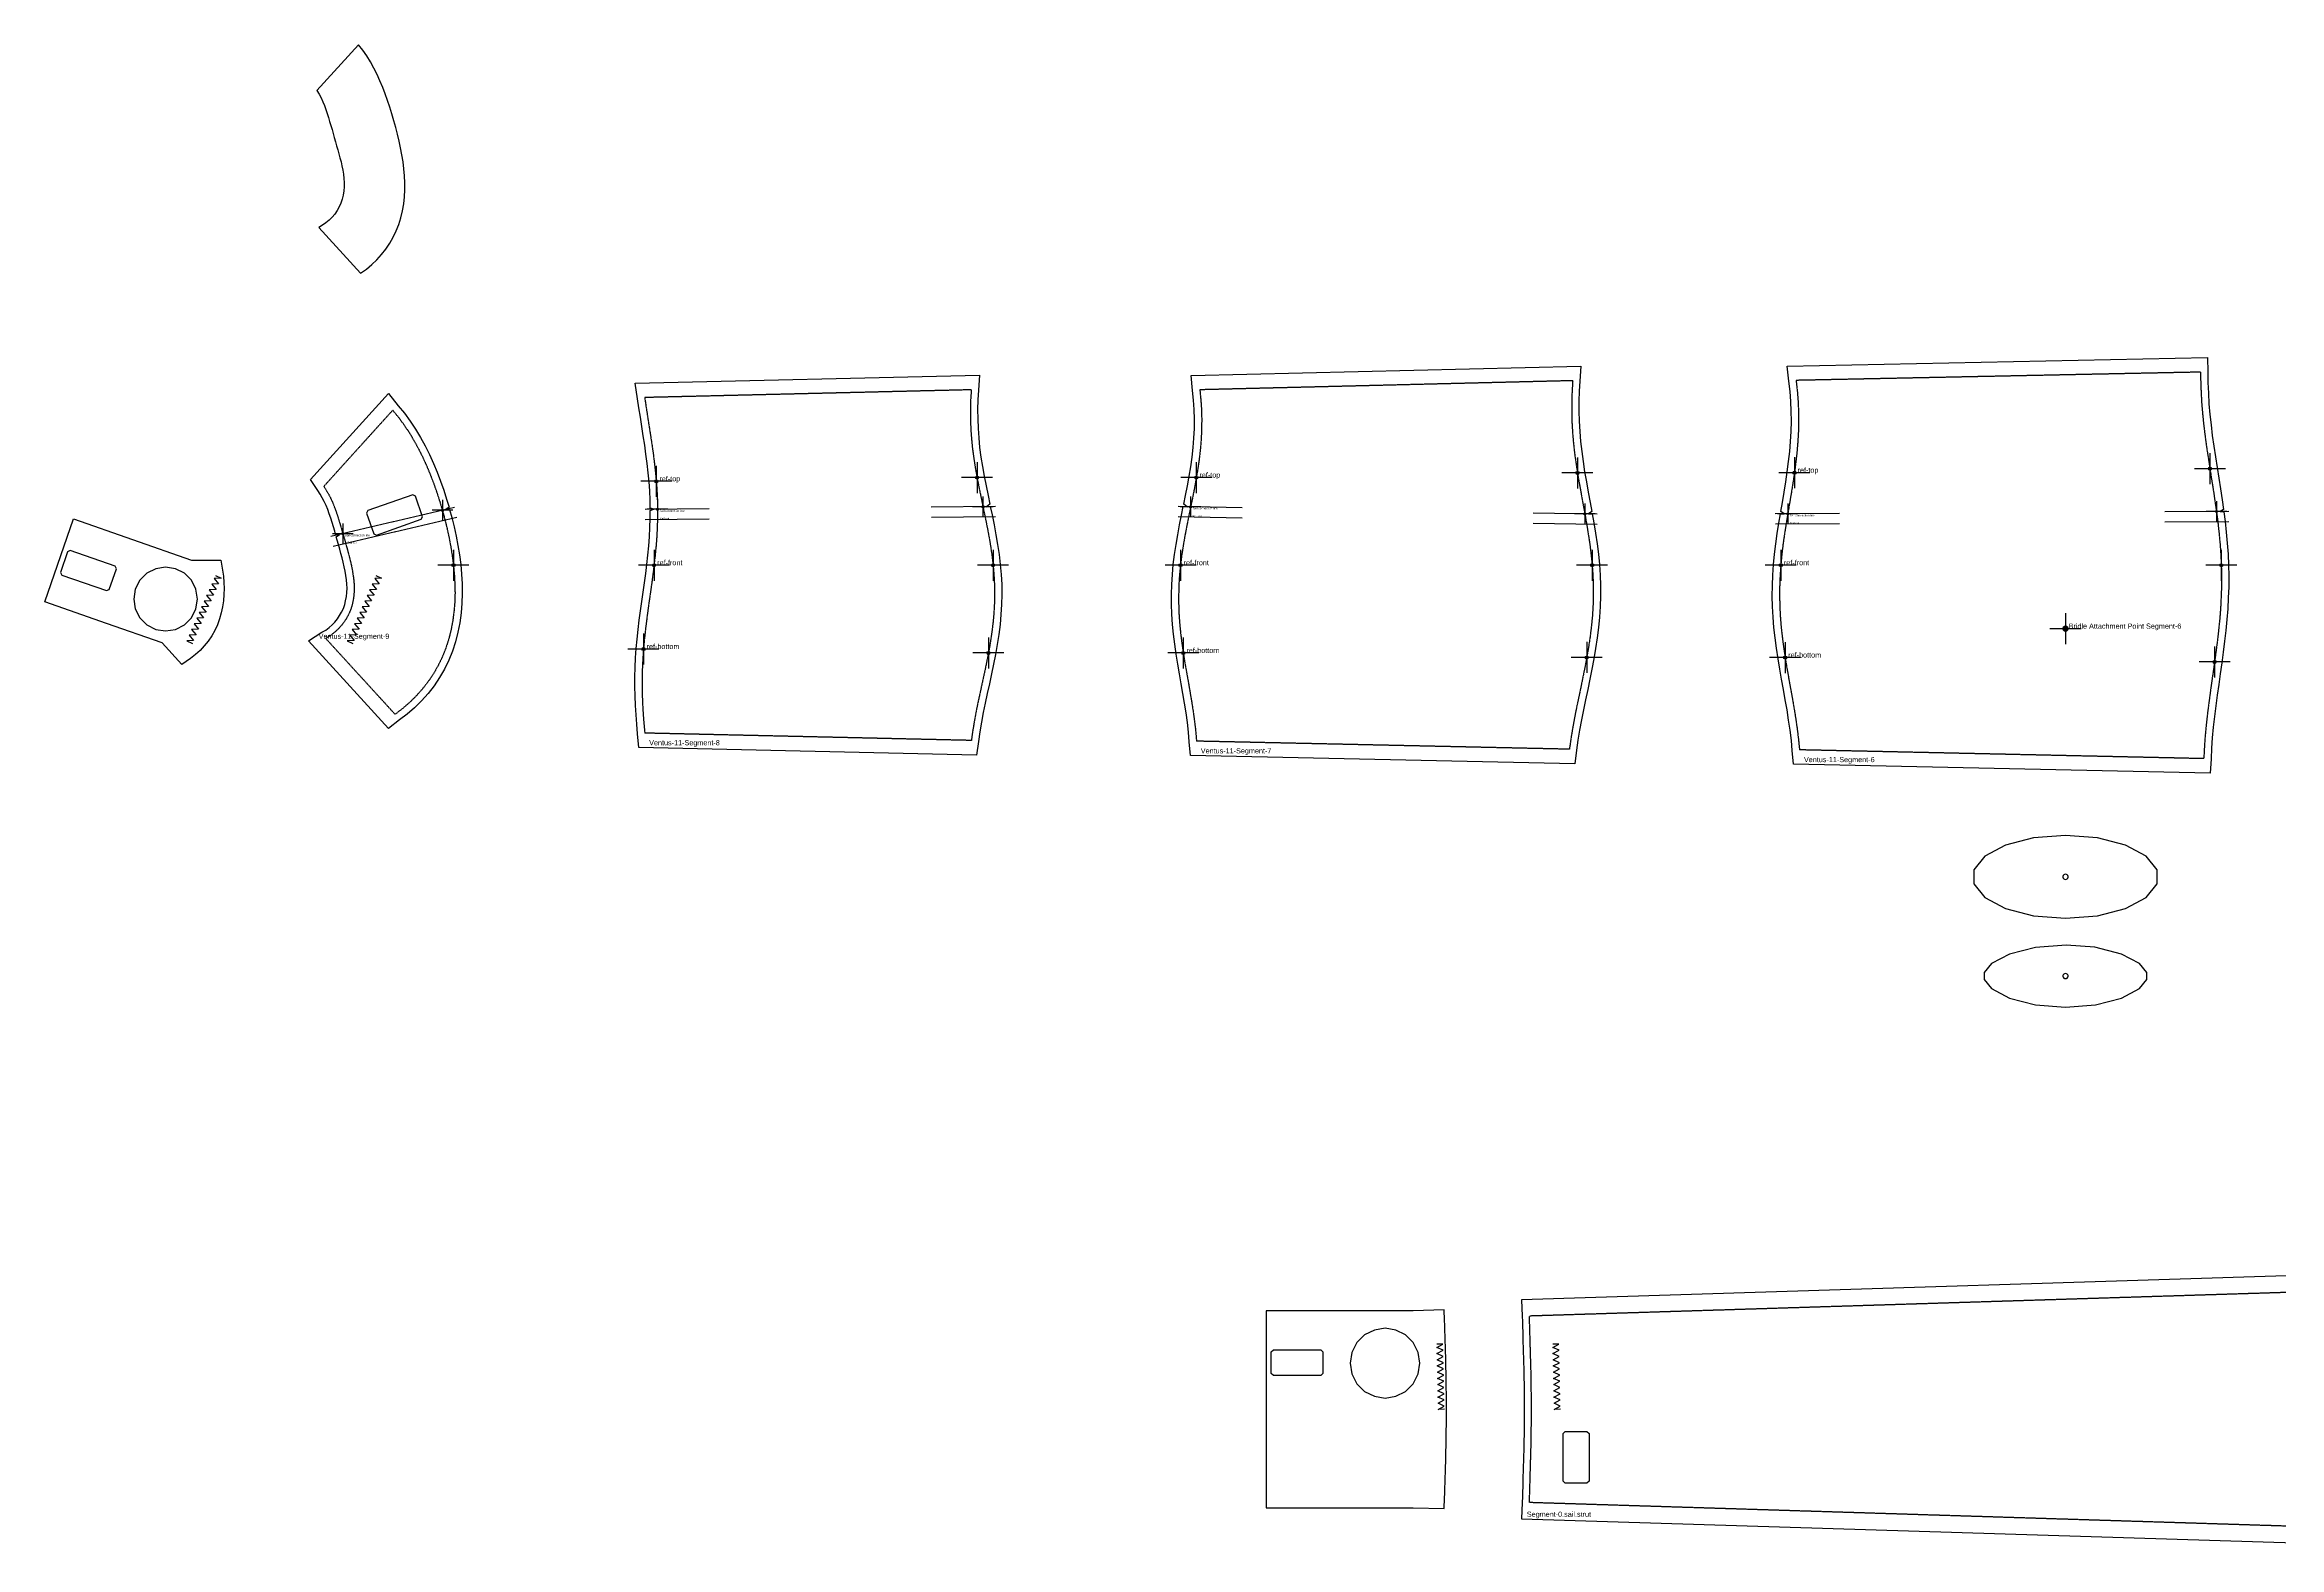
# Model space of a CAD drawing. Extents: x -6625 to 13075, y -6513 to 4488.
# Drawn here: x -6625 to -4463, y -1440 to 14 of the extents above; entities that cross this region are included whole.
import ezdxf

# ---------------------------------------------------------------- set-up
doc = ezdxf.new("R2010")
doc.units = 0
doc.linetypes.add('DASHED', pattern=[0.6, 0.5, -0.1])
for name, color, linetype in [('cut', 7, 'CONTINUOUS'), ('markers', 8, 'CONTINUOUS'), ('patches', 4, 'CONTINUOUS'), ('plot', 2, 'CONTINUOUS'), ('seam', 1, 'DASHED'), ('text', 3, 'CONTINUOUS')]:
    doc.layers.add(name, color=color, linetype=linetype)
doc.styles.get("Standard").update_dxf_attribs({"font": 'arial.ttf'})

# ---------------------------------------------------------------- blocks, each defined once
blk = doc.blocks.new('Ventus-11_Segment-0.sail.strut_(6)')
at = {"layer": 'cut'}
for points in [[(5.8, 133.5, 0), (-878, 106, 0)], [(5.8, -133.5, 0), (6.3, -117.5, 0), (6.4, -111, 0), (6.6, -104.4, 0), (6.7, -97.9, 0), (6.9, -91.3, 0), (6.9, -84.8, 0), (7, -78.2, 0), (7, -71.7, 0), (7.1, -65.2, 0), (7.1, -58.6, 0), (7.1, -52.1, 0), (7.1, -45.6, 0), (7.1, -39.1, 0), (7.1, -32.6, 0), (7, -26, 0), (7, -19.5, 0), (7, -13, 0), (7, -6.5, 0), (7, 0, 0), (7, 6.5, 0), (7, 13, 0), (7, 19.5, 0), (7, 26.1, 0), (7.1, 32.6, 0), (7.1, 39.1, 0), (7.1, 45.6, 0), (7.1, 52.1, 0), (7.1, 58.7, 0), (7.1, 65.2, 0), (7, 71.7, 0), (7, 78.2, 0), (6.9, 84.8, 0), (6.9, 91.3, 0), (6.7, 97.9, 0), (6.6, 104.4, 0), (6.4, 111, 0), (6.3, 117.5, 0), (5.8, 133.5, 0)], [(-878, 106, 0), (-877.5, 90, 0), (-877.3, 85, 0), (-877.2, 79.9, 0), (-877, 74.9, 0), (-876.9, 69.9, 0), (-876.7, 65, 0), (-876.6, 59.9, 0), (-876.4, 54.9, 0), (-876.3, 49.9, 0), (-876.2, 44.9, 0), (-876, 39.9, 0), (-875.9, 34.9, 0), (-875.8, 29.9, 0), (-875.7, 25, 0), (-875.7, 19.9, 0), (-875.6, 15, 0), (-875.6, 10, 0), (-875.5, 5, 0), (-875.5, 0, 0), (-875.5, -5, 0), (-875.6, -10, 0), (-875.6, -15, 0), (-875.7, -19.9, 0), (-875.7, -25, 0), (-875.8, -29.9, 0), (-875.9, -35, 0), (-876, -39.9, 0), (-876.2, -44.9, 0), (-876.3, -49.9, 0), (-876.4, -54.9, 0), (-876.6, -59.9, 0), (-876.7, -65, 0), (-876.9, -69.9, 0), (-877, -74.9, 0), (-877.2, -79.7, 0), (-877.3, -84.7, 0), (-877.5, -90, 0), (-878, -106, 0)], [(-878, -106, 0), (5.8, -133.5, 0)]]:
    blk.add_polyline3d(points, dxfattribs=at)
at = {"layer": 'markers'}
blk.add_polyline3d([(-840.5, 0.1, 0), (-846.5, -0.1, 0), (-840.6, 3.1, 0), (-846.7, 5.9, 0), (-840.7, 9.1, 0), (-846.8, 11.9, 0), (-840.9, 15.1, 0), (-846.9, 17.9, 0), (-841, 21.1, 0), (-847, 23.9, 0), (-841.1, 27.1, 0), (-847.2, 29.9, 0), (-841.2, 33.1, 0), (-847.3, 35.9, 0), (-841.4, 39.1, 0), (-847.4, 41.9, 0), (-841.5, 45.1, 0), (-847.6, 47.9, 0), (-841.6, 51.1, 0), (-847.7, 53.9, 0), (-841.8, 57.1, 0), (-847.8, 59.9, 0), (-841.9, 63.1, 0), (-847.9, 62.9, 0)], dxfattribs=at)
blk.add_polyline3d([(-835.8, -71.5, 0), (-837.8, -69.5, 0), (-837.8, -23.5, 0), (-835.8, -21.5, 0), (-814.8, -21.5, 0), (-812.8, -23.5, 0), (-812.8, -69.5, 0), (-814.8, -71.5, 0)], close=True, dxfattribs=at)
at = {"layer": 'seam'}
for points in [[(-0.7, 117.3, 0), (-870.5, 90.2, 0)], [(-0.7, -117.3, 0), (-0.5, -110.8, 0), (-0.4, -104.2, 0), (-0.3, -97.7, 0), (-0.1, -91.2, 0), (-0.1, -84.7, 0), (0, -78.2, 0), (0, -71.7, 0), (0.1, -65.2, 0), (0.1, -58.6, 0), (0.1, -52.1, 0), (0.1, -45.6, 0), (0.1, -39.1, 0), (0.1, -32.6, 0), (0, -26.1, 0), (0, -19.5, 0), (0, -13, 0), (0, -6.5, 0), (0, 0, 0), (0, 6.5, 0), (0, 13, 0), (0, 19.6, 0), (0, 26.1, 0), (0.1, 32.6, 0), (0.1, 39.1, 0), (0.1, 45.6, 0), (0.1, 52.1, 0), (0.1, 58.6, 0), (0.1, 65.2, 0), (0, 71.7, 0), (0, 78.2, 0), (-0.1, 84.7, 0), (-0.1, 91.2, 0), (-0.3, 97.7, 0), (-0.4, 104.2, 0), (-0.5, 110.8, 0), (-0.7, 117.3, 0)], [(-870.5, -90.2, 0), (-870.3, -85.2, 0), (-870.2, -80.2, 0), (-870, -75.2, 0), (-869.9, -70.1, 0), (-869.7, -65.1, 0), (-869.6, -60.1, 0), (-869.4, -55.1, 0), (-869.3, -50.1, 0), (-869.2, -45.1, 0), (-869, -40.1, 0), (-868.9, -35.1, 0), (-868.8, -30.1, 0), (-868.7, -25.1, 0), (-868.7, -20, 0), (-868.6, -15, 0), (-868.6, -10, 0), (-868.5, -5, 0), (-868.5, 0, 0), (-868.5, 5, 0), (-868.6, 10, 0), (-868.6, 15, 0), (-868.7, 20, 0), (-868.7, 25.1, 0), (-868.8, 30.1, 0), (-868.9, 35.1, 0), (-869, 40.1, 0), (-869.2, 45.1, 0), (-869.3, 50.1, 0), (-869.4, 55.1, 0), (-869.6, 60.1, 0), (-869.7, 65.1, 0), (-869.9, 70.1, 0), (-870, 75.2, 0), (-870.2, 80.2, 0), (-870.3, 85.2, 0), (-870.5, 90.2, 0)], [(-0.7, -117.3, 0), (-870.5, -90.2, 0)]]:
    blk.add_polyline3d(points, dxfattribs=at)
at = {"layer": 'text'}
blk.add_text('Segment-0.sail.strut', height=5, dxfattribs=at).set_placement((-873, -104))
blk = doc.blocks.new('Ventus-11_Segment-0.sail.strut_(7)')
at = {"layer": 'markers'}
for points in [[(-897.9, 78.4, 0), (-908.3, 76.7, 0), (-917.7, 72, 0), (-925.2, 64.5, 0), (-930, 55.1, 0), (-931.7, 44.6, 0), (-930, 34.2, 0), (-925.2, 24.8, 0), (-917.7, 17.3, 0), (-908.3, 12.6, 0), (-897.9, 10.9, 0), (-887.5, 12.6, 0), (-878.1, 17.3, 0), (-870.6, 24.8, 0), (-865.8, 34.2, 0), (-864.2, 44.6, 0), (-865.8, 55.1, 0), (-870.6, 64.5, 0), (-878.1, 72, 0), (-887.5, 76.7, 0)], [(-897.9, 78.4, 0), (-908.3, 76.7, 0), (-917.7, 72, 0), (-925.2, 64.5, 0), (-930, 55.1, 0), (-931.7, 44.6, 0), (-930, 34.2, 0), (-925.2, 24.8, 0), (-917.7, 17.3, 0), (-908.3, 12.6, 0), (-897.9, 10.9, 0), (-887.5, 12.6, 0), (-878.1, 17.3, 0), (-870.6, 24.8, 0), (-865.8, 34.2, 0), (-864.2, 44.6, 0), (-865.8, 55.1, 0), (-870.6, 64.5, 0), (-878.1, 72, 0), (-887.5, 76.7, 0)], [(-1006, 32.6, 0), (-1008, 34.6, 0), (-1008, 55.6, 0), (-1006, 57.6, 0), (-960, 57.6, 0), (-958, 55.6, 0), (-958, 34.6, 0), (-960, 32.6, 0)]]:
    blk.add_polyline3d(points, close=True, dxfattribs=at)
blk.add_polyline3d([(-840.5, 0.1, 0), (-846.5, -0.1, 0), (-840.6, 3.1, 0), (-846.7, 5.9, 0), (-840.7, 9.1, 0), (-846.8, 11.9, 0), (-840.9, 15.1, 0), (-846.9, 17.9, 0), (-841, 21.1, 0), (-847, 23.9, 0), (-841.1, 27.1, 0), (-847.2, 29.9, 0), (-841.2, 33.1, 0), (-847.3, 35.9, 0), (-841.4, 39.1, 0), (-847.4, 41.9, 0), (-841.5, 45.1, 0), (-847.6, 47.9, 0), (-841.6, 51.1, 0), (-847.7, 53.9, 0), (-841.8, 57.1, 0), (-847.8, 59.9, 0), (-841.9, 63.1, 0), (-847.9, 62.9, 0)], dxfattribs=at)
at = {"layer": 'patches'}
blk.add_polyline3d([(-1013, -95.2, 0), (-870.6, -95.2, 0), (-840.7, -96.1, 0), (-840.4, -86.1, 0), (-840.2, -81.2, 0), (-840, -75.9, 0), (-839.9, -70.9, 0), (-839.7, -65.9, 0), (-839.6, -60.8, 0), (-839.4, -55.7, 0), (-839.3, -50.7, 0), (-839.2, -45.6, 0), (-839, -40.5, 0), (-838.9, -35.5, 0), (-838.8, -30.4, 0), (-838.7, -25.4, 0), (-838.7, -20.3, 0), (-838.6, -15.2, 0), (-838.6, -10.1, 0), (-838.5, -5.1, 0), (-838.5, 0, 0), (-838.5, 5.1, 0), (-838.6, 10.1, 0), (-838.6, 15.2, 0), (-838.7, 20.3, 0), (-838.7, 25.4, 0), (-838.8, 30.4, 0), (-838.9, 35.5, 0), (-839, 40.5, 0), (-839.2, 45.6, 0), (-839.3, 50.7, 0), (-839.4, 55.7, 0), (-839.6, 60.8, 0), (-839.7, 65.8, 0), (-839.9, 70.9, 0), (-840, 76, 0), (-840.2, 81, 0), (-840.4, 86.2, 0), (-840.7, 96.1, 0), (-870.6, 95.2, 0), (-1013, 95.2, 0)], close=True, dxfattribs=at)
blk = doc.blocks.new('Ventus-11_Segment-6.tube_(21)')
at = {"layer": 'cut'}
for points in [[(-419.8, 192.6, 0), (-13.4, 200.9, 0)], [(-13.4, 200.9, 0), (-13.1, 186.9, 0), (-12.9, 176.6, 0), (-12.5, 166.4, 0), (-11.9, 156.2, 0), (-11, 145.9, 0), (-9.9, 135.7, 0), (-8.7, 125.4, 0), (-7.3, 115.1, 0), (-5.7, 104.8, 0), (-4.1, 94.5, 0), (-2.5, 84.1, 0), (-0.8, 73.8, 0), (0.8, 63.3, 0), (2.1, 54, 0), (-1.2, 51.9, 0), (2.4, 51.7, 0), (3.6, 42.4, 0), (4.8, 31.9, 0), (5.8, 21.3, 0), (6.5, 10.8, 0), (7, 0.2, 0), (7.2, -10.3, 0), (7.2, -20.9, 0), (6.8, -31.5, 0), (6.2, -42.1, 0), (5.4, -52.6, 0), (4.4, -63.1, 0), (3.2, -73.6, 0), (1.9, -84.1, 0), (0.4, -94.5, 0), (-1, -105, 0), (-2.5, -115.4, 0), (-4, -125.7, 0), (-5.4, -136, 0), (-6.6, -146.3, 0), (-7.7, -156.6, 0), (-8.7, -166.9, 0), (-9.4, -177.1, 0), (-9.9, -187.4, 0), (-10.6, -201.2, 0)], [(-413.7, -192.5, 0), (-415, -179.3, 0), (-415.9, -169.4, 0), (-417.1, -159.7, 0), (-418.5, -149.9, 0), (-420.1, -140, 0), (-421.8, -130.2, 0), (-423.6, -120.3, 0), (-425.4, -110.3, 0), (-427.2, -100.4, 0), (-428.8, -90.4, 0), (-430.4, -80.3, 0), (-431.7, -70.3, 0), (-432.8, -60.2, 0), (-433.6, -50.1, 0), (-434.1, -39.9, 0), (-434.3, -29.8, 0), (-434.2, -19.7, 0), (-433.8, -9.5, 0), (-433.1, 0.6, 0), (-432.1, 10.7, 0), (-430.9, 20.8, 0), (-429.5, 30.8, 0), (-428, 40.8, 0), (-426.5, 49.7, 0), (-422.9, 49.7, 0), (-426.1, 52, 0), (-424.6, 60.8, 0), (-422.9, 70.7, 0), (-421.3, 80.6, 0), (-419.9, 90.4, 0), (-418.6, 100.2, 0), (-417.5, 110, 0), (-416.7, 119.8, 0), (-416.1, 129.5, 0), (-415.9, 139.2, 0), (-416, 148.9, 0), (-416.4, 158.5, 0), (-417.2, 168.2, 0), (-418.2, 178, 0), (-419.8, 192.6, 0)], [(-10.6, -201.2, 0), (-413.7, -192.5, 0)]]:
    blk.add_polyline3d(points, dxfattribs=at)
at = {"layer": 'plot'}
for p, q in [((-11, 108.4), (-11, 78.4)), ((-397.9, 89.5), (-427.9, 89.5)), ((-412.9, 104.5), (-412.9, 74.5)), ((4, 93.4), (-26, 93.4)), ((-369.4, 49.9), (-431.4, 49.6)), ((-409.4, 49.7), (-429.4, 49.7)), ((-419.4, 59.7), (-419.4, 39.7)), ((7.3, 52), (-54.7, 51.7)), ((5.3, 51.9), (-14.7, 51.9)), ((-4.7, 61.9), (-4.7, 41.9)), ((-369.3, 39.9), (-431.3, 39.6)), ((7.4, 42), (-54.6, 41.7)), ((-426.1, 15), (-426.1, -15)), ((15, 0), (-15, 0)), ((0, 15), (0, -15)), ((-411.1, 0), (-441.1, 0)), ((-135.7, -61.4), (-165.7, -61.4)), ((-150.7, -46.4), (-150.7, -76.4)), ((-421.9, -74.3), (-421.9, -104.3)), ((-6.5, -78.6), (-6.5, -108.6)), ((-406.9, -89.3), (-436.9, -89.3)), ((8.5, -93.6), (-21.5, -93.6))]:
    blk.add_line(p, q, dxfattribs=at)
for centre, radius in [((-412.9, 89.5), 1.5), ((-412.9, 89.5), 1.2), ((-11, 93.4), 1.5), ((-11, 93.4), 1.2), ((-419.4, 49.7), 1), ((-419.4, 49.7), 0.8), ((-4.7, 51.9), 1), ((-4.7, 51.9), 0.8), ((-426.1, 0), 1.5), ((-426.1, 0), 1.2), ((0, 0), 1.5), ((0, 0), 1.2), ((-150.7, -61.4), 2.5), ((-150.7, -61.4), 1.5), ((-150.7, -61.4), 1.2), ((-421.9, -89.3), 1.5), ((-421.9, -89.3), 1.2), ((-6.5, -93.6), 1.5), ((-6.5, -93.6), 1.2)]:
    blk.add_circle(centre, radius, dxfattribs=at)
at = {"layer": 'seam'}
for points in [[(-411.3, 178.8, 0), (-410.2, 168.9, 0), (-409.4, 159, 0), (-409, 149.1, 0), (-408.9, 139.1, 0), (-409.1, 129.2, 0), (-409.7, 119.3, 0), (-410.5, 109.3, 0), (-411.6, 99.4, 0), (-412.9, 89.5, 0), (-414.4, 79.5, 0), (-416, 69.6, 0), (-417.7, 59.6, 0), (-419.4, 49.7, 0), (-421, 39.7, 0), (-422.6, 29.8, 0), (-424, 19.9, 0), (-425.2, 9.9, 0), (-426.1, 0, 0), (-426.8, -9.9, 0), (-427.2, -19.8, 0), (-427.3, -29.8, 0), (-427.1, -39.7, 0), (-426.6, -49.6, 0), (-425.8, -59.5, 0), (-424.7, -69.4, 0), (-423.4, -79.3, 0), (-421.9, -89.3, 0), (-420.3, -99.2, 0), (-418.5, -109.1, 0), (-416.7, -119, 0), (-414.9, -129, 0), (-413.2, -138.9, 0), (-411.6, -148.8, 0), (-410.2, -158.7, 0), (-409, -168.7, 0), (-408, -178.6, 0)], [(-20.1, 186.8, 0), (-411.3, 178.8, 0)], [(-20.1, 186.8, 0), (-19.9, 176.4, 0), (-19.5, 166, 0), (-18.9, 155.6, 0), (-18, 145.3, 0), (-16.9, 134.9, 0), (-15.6, 124.5, 0), (-14.2, 114.1, 0), (-12.6, 103.8, 0), (-11, 93.4, 0), (-9.4, 83, 0), (-7.7, 72.7, 0), (-6.2, 62.3, 0), (-4.7, 51.9, 0), (-3.3, 41.6, 0), (-2.2, 31.2, 0), (-1.2, 20.8, 0), (-0.5, 10.4, 0), (0, 0, 0), (0.2, -10.4, 0), (0.2, -20.8, 0), (-0.2, -31.2, 0), (-0.7, -41.6, 0), (-1.5, -52, 0), (-2.6, -62.4, 0), (-3.7, -72.8, 0), (-5.1, -83.2, 0), (-6.5, -93.6, 0), (-8, -104, 0), (-9.5, -114.4, 0), (-10.9, -124.8, 0), (-12.3, -135.1, 0), (-13.6, -145.5, 0), (-14.7, -155.9, 0), (-15.7, -166.3, 0), (-16.4, -176.7, 0), (-16.9, -187.1, 0)], [(-16.9, -187.1, 0), (-408, -178.6, 0)]]:
    blk.add_polyline3d(points, dxfattribs=at)
at = {"layer": 'plot'}
blk.add_text('Ventus-11-Segment-6', height=5, dxfattribs=at).set_placement((-403.7, -190.5))
at = {"layer": 'text'}
for s, height, p in [('ref-top', 5, (-409.9, 89.5)), ('Sail connection line', 2, (-417.4, 47.2)), ('Sail cut', 2, (-417.3, 39.7)), ('ref-front', 5, (-423.1, 0)), ('Bridle Attachment Point Segment-6', 5, (-147.7, -61.4)), ('ref-bottom', 5, (-418.9, -89.3))]:
    blk.add_text(s, height=height, dxfattribs=at).set_placement(p)
blk = doc.blocks.new('Ventus-11_Segment-7.tube_(22)')
at = {"layer": 'cut'}
for points in [[(-388.6, -184, 0), (-389.7, -170.7, 0), (-390.5, -161.4, 0), (-391.5, -152.1, 0), (-392.8, -142.8, 0), (-394.3, -133.4, 0), (-395.9, -124, 0), (-397.5, -114.6, 0), (-399.2, -105.1, 0), (-400.9, -95.6, 0), (-402.4, -86, 0), (-403.8, -76.4, 0), (-405, -66.8, 0), (-406, -57.2, 0), (-406.6, -47.5, 0), (-407, -37.8, 0), (-407, -28.2, 0), (-406.7, -18.5, 0), (-406.1, -8.9, 0), (-405.2, 0.8, 0), (-404, 10.4, 0), (-402.5, 20, 0), (-400.9, 29.5, 0), (-399.1, 39, 0), (-397.2, 48.5, 0), (-395.5, 56.8, 0), (-391.9, 56.6, 0), (-395, 59.1, 0), (-393.3, 67.3, 0), (-391.5, 76.7, 0), (-389.8, 86, 0), (-388.2, 95.3, 0), (-386.9, 104.6, 0), (-385.9, 113.8, 0), (-385.2, 123, 0), (-384.8, 132.2, 0), (-384.7, 141.3, 0), (-384.9, 150.5, 0), (-385.5, 159.7, 0), (-386.5, 169, 0), (-387.9, 183.5, 0)], [(-387.9, 183.5, 0), (-10.8, 192.7, 0)], [(-10.8, 192.7, 0), (-11.8, 178.1, 0), (-12.4, 168.3, 0), (-12.8, 158.6, 0), (-12.8, 148.9, 0), (-12.6, 139.2, 0), (-12, 129.4, 0), (-11.2, 119.7, 0), (-10.1, 110, 0), (-8.8, 100.2, 0), (-7.3, 90.4, 0), (-5.6, 80.6, 0), (-3.8, 70.7, 0), (-2, 60.8, 0), (-0.4, 52, 0), (-3.5, 49.6, 0), (0.1, 49.7, 0), (1.6, 40.9, 0), (3.3, 30.9, 0), (4.7, 20.8, 0), (6, 10.7, 0), (7, 0.6, 0), (7.7, -9.6, 0), (8.1, -19.7, 0), (8.1, -29.9, 0), (7.8, -40, 0), (7.2, -50.1, 0), (6.2, -60.3, 0), (4.9, -70.3, 0), (3.4, -80.4, 0), (1.7, -90.4, 0), (-0.2, -100.4, 0), (-2.2, -110.3, 0), (-4.3, -120.2, 0), (-6.4, -130.1, 0), (-8.4, -139.9, 0), (-10.3, -149.7, 0), (-12.1, -159.5, 0), (-13.7, -169.2, 0), (-15, -179, 0), (-16.9, -192.1, 0)], [(-16.9, -192.1, 0), (-388.6, -184, 0)]]:
    blk.add_polyline3d(points, dxfattribs=at)
at = {"layer": 'plot'}
for p, q in [((-382.9, 99.8), (-382.9, 69.8)), ((0.8, 89.3), (-29.2, 89.3)), ((-14.2, 104.3), (-14.2, 74.3)), ((-367.9, 84.8), (-397.9, 84.8)), ((-388.4, 66.5), (-388.4, 46.5)), ((-338.6, 45.6), (-400.5, 46.7)), ((-338.4, 55.6), (-400.4, 56.7)), ((-378.4, 56.5), (-398.4, 56.5)), ((5, 49.4), (-57, 50.5)), ((3, 49.6), (-17, 49.6)), ((-7, 59.6), (-7, 39.6)), ((4.8, 39.4), (-57.2, 40.5)), ((-383.2, 0), (-413.2, 0)), ((-398.2, 15), (-398.2, -15)), ((15, 0), (-15, 0)), ((0, 15), (0, -15)), ((-380.5, -84.9), (-410.5, -84.9)), ((-395.5, -69.9), (-395.5, -99.9)), ((-5.2, -74.2), (-5.2, -104.2)), ((9.8, -89.2), (-20.2, -89.2))]:
    blk.add_line(p, q, dxfattribs=at)
for centre, radius in [((-14.2, 89.3), 1.5), ((-14.2, 89.3), 1.2), ((-382.9, 84.8), 1.5), ((-382.9, 84.8), 1.2), ((-388.4, 56.5), 1), ((-388.4, 56.5), 0.8), ((-7, 49.6), 1), ((-7, 49.6), 0.8), ((-398.2, 0), 1.5), ((-398.2, 0), 1.2), ((0, 0), 1.5), ((0, 0), 1.2), ((-395.5, -84.9), 1.5), ((-395.5, -84.9), 1.2), ((-5.2, -89.2), 1.5), ((-5.2, -89.2), 1.2)]:
    blk.add_circle(centre, radius, dxfattribs=at)
at = {"layer": 'seam'}
for points in [[(-18.8, 178.5, 0), (-379.5, 169.7, 0)], [(-18.8, 178.5, 0), (-19.4, 168.6, 0), (-19.8, 158.7, 0), (-19.8, 148.8, 0), (-19.6, 138.9, 0), (-19, 129, 0), (-18.2, 119, 0), (-17.1, 109.1, 0), (-15.7, 99.2, 0), (-14.2, 89.3, 0), (-12.5, 79.4, 0), (-10.7, 69.5, 0), (-8.9, 59.6, 0), (-7, 49.6, 0), (-5.3, 39.7, 0), (-3.7, 29.8, 0), (-2.2, 19.9, 0), (-1, 9.9, 0), (0, 0, 0), (0.7, -9.9, 0), (1.1, -19.8, 0), (1.1, -29.8, 0), (0.8, -39.7, 0), (0.2, -49.6, 0), (-0.8, -59.5, 0), (-2, -69.4, 0), (-3.5, -79.3, 0), (-5.2, -89.2, 0), (-7.1, -99, 0), (-9.1, -108.9, 0), (-11.1, -118.8, 0), (-13.2, -128.7, 0), (-15.3, -138.5, 0), (-17.2, -148.4, 0), (-19, -158.3, 0), (-20.6, -168.1, 0), (-22, -178, 0)], [(-379.5, 169.7, 0), (-378.6, 160.3, 0), (-377.9, 150.8, 0), (-377.7, 141.4, 0), (-377.8, 132, 0), (-378.2, 122.5, 0), (-378.9, 113.1, 0), (-380, 103.7, 0), (-381.3, 94.2, 0), (-382.9, 84.8, 0), (-384.6, 75.4, 0), (-386.4, 65.9, 0), (-388.4, 56.5, 0), (-390.3, 47.1, 0), (-392.2, 37.7, 0), (-394, 28.3, 0), (-395.6, 18.8, 0), (-397.1, 9.4, 0), (-398.2, 0, 0), (-399.2, -9.4, 0), (-399.8, -18.8, 0), (-400, -28.3, 0), (-400, -37.7, 0), (-399.7, -47.1, 0), (-399, -56.6, 0), (-398.1, -66, 0), (-396.9, -75.5, 0), (-395.5, -84.9, 0), (-394, -94.4, 0), (-392.3, -103.9, 0), (-390.6, -113.3, 0), (-389, -122.8, 0), (-387.4, -132.3, 0), (-385.9, -141.8, 0), (-384.6, -151.2, 0), (-383.5, -160.7, 0), (-382.7, -170.2, 0)], [(-22, -178, 0), (-382.7, -170.2, 0)]]:
    blk.add_polyline3d(points, dxfattribs=at)
at = {"layer": 'plot'}
blk.add_text('Ventus-11-Segment-7', height=5, dxfattribs=at).set_placement((-378.6, -182))
at = {"layer": 'text'}
for s, height, p in [('ref-top', 5, (-379.9, 84.8)), ('Sail cut', 2, (-386.6, 46.5)), ('Sail connection line', 2, (-386.4, 54)), ('ref-front', 5, (-395.2, 0)), ('ref-bottom', 5, (-392.5, -84.9))]:
    blk.add_text(s, height=height, dxfattribs=at).set_placement(p)
blk = doc.blocks.new('Ventus-11_Segment-8.tube_(23)')
at = {"layer": 'cut'}
for points in [[(-342.7, -176.2, 0), (-343.9, -163, 0), (-344.7, -153.9, 0), (-345.4, -144.8, 0), (-346, -135.6, 0), (-346.4, -126.4, 0), (-346.5, -117.3, 0), (-346.5, -108.1, 0), (-346.3, -98.9, 0), (-345.8, -89.7, 0), (-345.2, -80.6, 0), (-344.3, -71.4, 0), (-343.4, -62.3, 0), (-342.3, -53.2, 0), (-341.1, -44.1, 0), (-339.8, -35.1, 0), (-338.5, -26.1, 0), (-337.3, -17.1, 0), (-336, -8.1, 0), (-334.9, 0.8, 0), (-333.9, 9.7, 0), (-333.1, 18.6, 0), (-332.4, 27.5, 0), (-331.9, 36.4, 0), (-331.7, 45.2, 0), (-331.6, 52.9, 0), (-328.1, 54.1, 0), (-331.6, 55.2, 0), (-331.8, 62.9, 0), (-332.2, 71.8, 0), (-332.8, 80.6, 0), (-333.6, 89.5, 0), (-334.6, 98.4, 0), (-335.8, 107.3, 0), (-337, 116.2, 0), (-338.4, 125.1, 0), (-339.8, 134.1, 0), (-341.2, 143.1, 0), (-342.6, 152.1, 0), (-343.9, 161.1, 0), (-346.1, 176, 0)], [(-346.1, 176, 0), (-13.2, 183.9, 0)], [(-13.2, 183.9, 0), (-14.1, 169.2, 0), (-14.7, 159.9, 0), (-15, 150.7, 0), (-14.9, 141.5, 0), (-14.6, 132.3, 0), (-13.9, 123.1, 0), (-13, 113.9, 0), (-11.8, 104.6, 0), (-10.3, 95.4, 0), (-8.7, 86.1, 0), (-6.8, 76.8, 0), (-4.9, 67.4, 0), (-3.1, 59.2, 0), (-6.3, 56.6, 0), (-2.7, 56.9, 0), (-0.9, 48.6, 0), (1, 39.1, 0), (2.8, 29.5, 0), (4.4, 20, 0), (5.8, 10.3, 0), (7, 0.7, 0), (7.8, -9, 0), (8.3, -18.6, 0), (8.4, -28.3, 0), (8.2, -38, 0), (7.6, -47.7, 0), (6.7, -57.4, 0), (5.5, -67, 0), (4.1, -76.6, 0), (2.4, -86.2, 0), (0.5, -95.7, 0), (-1.5, -105.2, 0), (-3.5, -114.6, 0), (-5.6, -124, 0), (-7.6, -133.3, 0), (-9.5, -142.6, 0), (-11.2, -151.9, 0), (-12.7, -161.2, 0), (-14, -170.5, 0), (-15.9, -183.6, 0)], [(-15.9, -183.6, 0), (-342.7, -176.2, 0)]]:
    blk.add_polyline3d(points, dxfattribs=at)
at = {"layer": 'plot'}
for p, q in [((-325.8, 96.2), (-325.8, 66.2)), ((-15.5, 99.8), (-15.5, 69.8)), ((-310.8, 81.2), (-340.8, 81.2)), ((-0.5, 84.8), (-30.5, 84.8)), ((-9.8, 66.6), (-9.8, 46.6)), ((-274.6, 54.5), (-336.6, 54)), ((-274.5, 44.5), (-336.5, 44)), ((-314.6, 54.1), (-334.6, 54.1)), ((-324.6, 64.1), (-324.6, 44.1)), ((2.2, 56.7), (-59.8, 56.2)), ((2.3, 46.7), (-59.7, 46.2)), ((0.2, 56.6), (-19.8, 56.6)), ((-313, 0), (-343, 0)), ((-328, 15), (-328, -15)), ((15, 0), (-15, 0)), ((0, 15), (0, -15)), ((-323.2, -81.1), (-353.2, -81.1)), ((-338.2, -66.1), (-338.2, -96.1)), ((10.5, -84.9), (-19.5, -84.9)), ((-4.5, -69.9), (-4.5, -99.9))]:
    blk.add_line(p, q, dxfattribs=at)
for centre, radius in [((-325.8, 81.2), 1.5), ((-325.8, 81.2), 1.2), ((-15.5, 84.8), 1.5), ((-15.5, 84.8), 1.2), ((-324.6, 54.1), 1), ((-324.6, 54.1), 0.8), ((-9.8, 56.6), 1), ((-9.8, 56.6), 0.8), ((-328, 0), 1.5), ((-328, 0), 1.2), ((0, 0), 1.5), ((0, 0), 1.2), ((-338.2, -81.1), 1.5), ((-338.2, -81.1), 1.2), ((-4.5, -84.9), 1.5), ((-4.5, -84.9), 1.2)]:
    blk.add_circle(centre, radius, dxfattribs=at)
at = {"layer": 'seam'}
for points in [[(-337, 162.2, 0), (-335.7, 153.2, 0), (-334.3, 144.2, 0), (-332.9, 135.2, 0), (-331.5, 126.2, 0), (-330.1, 117.2, 0), (-328.8, 108.2, 0), (-327.7, 99.2, 0), (-326.7, 90.2, 0), (-325.8, 81.2, 0), (-325.2, 72.2, 0), (-324.8, 63.2, 0), (-324.6, 54.1, 0), (-324.7, 45.1, 0), (-324.9, 36.1, 0), (-325.4, 27.1, 0), (-326.1, 18, 0), (-327, 9, 0), (-328, 0, 0), (-329.1, -9, 0), (-330.3, -18, 0), (-331.6, -27.1, 0), (-332.9, -36.1, 0), (-334.1, -45.1, 0), (-335.3, -54.1, 0), (-336.4, -63.1, 0), (-337.4, -72.1, 0), (-338.2, -81.1, 0), (-338.8, -90.1, 0), (-339.3, -99.2, 0), (-339.5, -108.2, 0), (-339.5, -117.2, 0), (-339.4, -126.2, 0), (-339, -135.3, 0), (-338.5, -144.3, 0), (-337.8, -153.3, 0), (-336.9, -162.4, 0)], [(-21.1, 169.7, 0), (-337, 162.2, 0)], [(-21.1, 169.7, 0), (-21.7, 160.2, 0), (-22, 150.8, 0), (-21.9, 141.3, 0), (-21.6, 131.9, 0), (-20.9, 122.5, 0), (-20, 113.1, 0), (-18.7, 103.6, 0), (-17.2, 94.2, 0), (-15.5, 84.8, 0), (-13.7, 75.4, 0), (-11.7, 66, 0), (-9.8, 56.6, 0), (-7.8, 47.1, 0), (-5.9, 37.7, 0), (-4.1, 28.3, 0), (-2.5, 18.9, 0), (-1.1, 9.4, 0), (0, 0, 0), (0.8, -9.4, 0), (1.3, -18.9, 0), (1.4, -28.3, 0), (1.2, -37.7, 0), (0.7, -47.2, 0), (-0.2, -56.6, 0), (-1.4, -66, 0), (-2.8, -75.4, 0), (-4.5, -84.9, 0), (-6.4, -94.3, 0), (-8.3, -103.7, 0), (-10.4, -113.1, 0), (-12.4, -122.5, 0), (-14.5, -131.9, 0), (-16.4, -141.3, 0), (-18.1, -150.7, 0), (-19.7, -160.1, 0), (-21, -169.5, 0)], [(-21, -169.5, 0), (-336.9, -162.4, 0)]]:
    blk.add_polyline3d(points, dxfattribs=at)
at = {"layer": 'plot'}
blk.add_text('Ventus-11-Segment-8', height=5, dxfattribs=at).set_placement((-332.7, -174.2))
at = {"layer": 'text'}
for s, height, p in [('ref-top', 5, (-322.8, 81.2)), ('Sail connection line', 2, (-322.6, 51.6)), ('Sail cut', 2, (-322.5, 44.1)), ('ref-front', 5, (-325, 0)), ('ref-bottom', 5, (-335.2, -81.1))]:
    blk.add_text(s, height=height, dxfattribs=at).set_placement(p)
blk = doc.blocks.new('Ventus-11_Segment-9.tube_(24)')
at = {"layer": 'cut'}
for points in [[(-138.3, 83, 0), (-63, 166.1, 0)], [(-63, 166.1, 0), (-53.4, 154.3, 0), (-47.5, 147.2, 0), (-41.9, 139.5, 0), (-36.7, 131.7, 0), (-31.8, 123.6, 0), (-27.4, 115.4, 0), (-23.2, 107, 0), (-19.4, 98.5, 0), (-15.8, 89.9, 0), (-12.5, 81.3, 0), (-9.4, 72.6, 0), (-6.6, 63.9, 0), (-4.3, 56.2, 0), (-7.3, 53.9, 0), (-3.7, 53.9, 0), (-1.6, 46.2, 0), (0.6, 37.2, 0), (2.6, 28.2, 0), (4.3, 19.2, 0), (5.8, 10, 0), (7, 0.8, 0), (7.8, -8.5, 0), (8.3, -17.9, 0), (8.5, -27.3, 0), (8.2, -36.7, 0), (7.4, -46.2, 0), (6.1, -55.6, 0), (4.3, -64.9, 0), (1.9, -74.1, 0), (-1, -83.1, 0), (-4.6, -91.9, 0), (-8.7, -100.5, 0), (-13.4, -108.7, 0), (-18.7, -116.6, 0), (-24.6, -124.1, 0), (-30.9, -131.2, 0), (-37.7, -137.9, 0), (-44.9, -144.1, 0), (-52.3, -149.7, 0), (-62.9, -157.9, 0)], [(-140.4, -73.2, 0), (-127.2, -64.9, 0), (-123.6, -62.7, 0), (-120.4, -60.3, 0), (-117.5, -57.8, 0), (-114.7, -55, 0), (-112.3, -51.9, 0), (-110.1, -48.7, 0), (-108.2, -45.3, 0), (-106.5, -41.8, 0), (-105.2, -38.1, 0), (-104.3, -34.3, 0), (-103.6, -30.4, 0), (-103.2, -26.4, 0), (-103, -22.3, 0), (-103.2, -18.2, 0), (-103.5, -14.1, 0), (-104.1, -9.9, 0), (-104.8, -5.7, 0), (-105.7, -1.5, 0), (-106.7, 2.8, 0), (-107.7, 7, 0), (-108.9, 11.3, 0), (-110, 15.6, 0), (-111.2, 19.9, 0), (-112.5, 24.3, 0), (-113.4, 27.4, 0), (-110.4, 29.7, 0), (-114, 29.7, 0), (-114.9, 32.9, 0), (-116.2, 37.2, 0), (-117.5, 41.4, 0), (-118.8, 45.6, 0), (-120.2, 49.7, 0), (-121.7, 53.8, 0), (-123.3, 57.7, 0), (-125, 61.6, 0), (-126.9, 65.3, 0), (-128.9, 68.8, 0), (-131.3, 72.4, 0), (-138.3, 83, 0)], [(-62.9, -157.9, 0), (-140.4, -73.2, 0)]]:
    blk.add_polyline3d(points, dxfattribs=at)
at = {"layer": 'markers'}
blk.add_polyline3d([(-82.8, 52.8, 0), (-84, 50.3, 0), (-77.1, 30.5, 0), (-74.5, 29.2, 0), (-31.1, 44.4, 0), (-29.9, 46.9, 0), (-36.8, 66.7, 0), (-39.3, 68, 0)], close=True, dxfattribs=at)
blk.add_polyline3d([(-75, -10, 0), (-69.5, -12.4, 0), (-76.2, -12.7, 0), (-71.9, -17.9, 0), (-78.6, -18.2, 0), (-74.4, -23.4, 0), (-81.1, -23.7, 0), (-76.8, -28.9, 0), (-83.5, -29.2, 0), (-79.2, -34.4, 0), (-85.9, -34.7, 0), (-81.6, -39.9, 0), (-88.3, -40.2, 0), (-84, -45.4, 0), (-90.7, -45.7, 0), (-86.4, -50.9, 0), (-93.1, -51.2, 0), (-88.9, -56.3, 0), (-95.6, -56.7, 0), (-91.3, -61.8, 0), (-98, -62.2, 0), (-93.7, -67.3, 0), (-100.4, -67.7, 0), (-96.1, -72.8, 0), (-102.8, -73.1, 0), (-97.3, -75.6, 0)], dxfattribs=at)
at = {"layer": 'plot'}
for p, q in [((1, 55.9), (-59.4, 41.7)), ((3.3, 46.2), (-57.1, 32)), ((-0.7, 53.1), (-20.7, 53.1)), ((-10.7, 63.1), (-10.7, 43.1)), ((-58.3, 42), (-118.6, 27.8)), ((-97, 30.5), (-117, 30.5)), ((-56, 32.2), (-116.4, 18)), ((-107, 40.5), (-107, 20.5)), ((15, 0), (-15, 0)), ((0, 15), (0, -15))]:
    blk.add_line(p, q, dxfattribs=at)
for centre, radius in [((-10.7, 53.1), 1), ((-10.7, 53.1), 0.8), ((-107, 30.5), 1), ((-107, 30.5), 0.8), ((0, 0), 1.5), ((0, 0), 1.2)]:
    blk.add_circle(centre, radius, dxfattribs=at)
at = {"layer": 'seam'}
for points in [[(-58.8, 149.9, 0), (-125.4, 76.3, 0)], [(-58.8, 149.9, 0), (-53, 142.9, 0), (-47.6, 135.5, 0), (-42.6, 127.9, 0), (-37.9, 120.1, 0), (-33.6, 112.1, 0), (-29.5, 104, 0), (-25.8, 95.7, 0), (-22.3, 87.4, 0), (-19.1, 78.9, 0), (-16.1, 70.4, 0), (-13.3, 61.8, 0), (-10.7, 53.1, 0), (-8.4, 44.4, 0), (-6.2, 35.7, 0), (-4.3, 26.8, 0), (-2.6, 18, 0), (-1.2, 9, 0), (0, 0, 0), (0.8, -9.1, 0), (1.3, -18.1, 0), (1.5, -27.2, 0), (1.2, -36.3, 0), (0.4, -45.4, 0), (-0.8, -54.4, 0), (-2.5, -63.3, 0), (-4.8, -72.1, 0), (-7.6, -80.7, 0), (-11, -89.1, 0), (-14.9, -97.2, 0), (-19.4, -105, 0), (-24.4, -112.5, 0), (-30, -119.7, 0), (-36, -126.4, 0), (-42.4, -132.7, 0), (-49.3, -138.7, 0), (-56.5, -144.2, 0)], [(-125.4, 76.3, 0), (-123, 72.5, 0), (-120.7, 68.6, 0), (-118.7, 64.6, 0), (-116.8, 60.5, 0), (-115.2, 56.3, 0), (-113.6, 52, 0), (-112.2, 47.8, 0), (-110.8, 43.5, 0), (-109.5, 39.2, 0), (-108.2, 34.8, 0), (-107, 30.5, 0), (-105.7, 26.2, 0), (-104.5, 21.8, 0), (-103.3, 17.5, 0), (-102.1, 13.1, 0), (-100.9, 8.8, 0), (-99.8, 4.4, 0), (-98.8, 0, 0), (-97.9, -4.4, 0), (-97.2, -8.9, 0), (-96.6, -13.3, 0), (-96.2, -17.8, 0), (-96, -22.3, 0), (-96.2, -26.8, 0), (-96.6, -31.3, 0), (-97.4, -35.8, 0), (-98.5, -40.1, 0), (-100, -44.4, 0), (-101.9, -48.5, 0), (-104.1, -52.4, 0), (-106.7, -56.1, 0), (-109.5, -59.6, 0), (-112.7, -62.9, 0), (-116.1, -65.8, 0), (-119.7, -68.5, 0), (-123.5, -70.9, 0)], [(-56.5, -144.2, 0), (-123.5, -70.9, 0)]]:
    blk.add_polyline3d(points, dxfattribs=at)
at = {"layer": 'plot'}
blk.add_text('Ventus-11-Segment-9', height=5, dxfattribs=at).set_placement((-130.4, -71.2))
at = {"layer": 'text'}
for s, p in [('Sail connection line', (-105, 28)), ('Sail cut', (-102.7, 20.8))]:
    blk.add_text(s, height=2, dxfattribs=at).set_placement(p)
blk = doc.blocks.new('Ventus-11_Segment-9.tube_(25)')
at = {"layer": 'patches'}
blk.add_polyline3d([(-89.8, -107.8, 0), (-84.3, -103.8, 0), (-79.1, -99.4, 0), (-74.2, -94.8, 0), (-69.6, -89.7, 0), (-65.4, -84.4, 0), (-61.6, -78.8, 0), (-58.3, -72.9, 0), (-55.4, -66.8, 0), (-52.9, -60.5, 0), (-50.9, -54, 0), (-49.3, -47.4, 0), (-48.1, -40.7, 0), (-47.4, -34, 0), (-47.1, -27.2, 0), (-47.1, -20.4, 0), (-47.4, -13.5, 0), (-48, -6.8, 0), (-48.8, 0, 0), (-49.9, 6.7, 0), (-51.2, 13.4, 0), (-52.6, 20.1, 0), (-54.1, 26.7, 0), (-55.8, 33.3, 0), (-57.6, 39.8, 0), (-59.5, 46.3, 0), (-61.6, 52.8, 0), (-63.7, 59.3, 0), (-66, 65.7, 0), (-68.4, 72, 0), (-71.1, 78.3, 0), (-73.9, 84.5, 0), (-76.9, 90.6, 0), (-80.3, 96.6, 0), (-83.8, 102.4, 0), (-87.7, 108, 0), (-91.9, 113.3, 0), (-132.2, 68.9, 0), (-130, 65.4, 0), (-128.1, 61.9, 0), (-126.4, 58.2, 0), (-124.8, 54.4, 0), (-123.4, 50.6, 0), (-122.1, 46.8, 0), (-120.9, 42.9, 0), (-119.8, 39, 0), (-118.6, 35.1, 0), (-117.5, 31.2, 0), (-116.5, 27.3, 0), (-115.4, 23.4, 0), (-114.2, 19.5, 0), (-113.1, 15.6, 0), (-112, 11.7, 0), (-110.9, 7.8, 0), (-109.8, 3.9, 0), (-108.8, 0, 0), (-107.9, -3.9, 0), (-107.1, -7.9, 0), (-106.5, -11.9, 0), (-106, -16, 0), (-105.8, -20, 0), (-105.8, -24.1, 0), (-106.1, -28.1, 0), (-106.7, -32.1, 0), (-107.7, -36.1, 0), (-109, -39.9, 0), (-110.6, -43.6, 0), (-112.6, -47.1, 0), (-114.9, -50.5, 0), (-117.5, -53.6, 0), (-120.4, -56.5, 0), (-123.5, -59.1, 0), (-126.8, -61.4, 0), (-130.3, -63.5, 0)], close=True, dxfattribs=at)
blk = doc.blocks.new('Ventus-11_Segment-9.tube_(26)')
at = {"layer": 'markers'}
for points in [[(-180.2, -24.6, 0), (-177.7, -23.4, 0), (-170.8, -3.6, 0), (-172, -1, 0), (-215.4, 14.1, 0), (-218, 12.9, 0), (-224.9, -6.9, 0), (-223.7, -9.5, 0)], [(-123.2, -1.9, 0), (-132.7, -3.4, 0), (-141.3, -7.8, 0), (-148.1, -14.6, 0), (-152.5, -23.2, 0), (-154, -32.8, 0), (-152.5, -42.3, 0), (-148.1, -50.9, 0), (-141.3, -57.8, 0), (-132.7, -62.1, 0), (-123.2, -63.6, 0), (-113.6, -62.1, 0), (-105, -57.8, 0), (-98.2, -50.9, 0), (-93.8, -42.3, 0), (-92.3, -32.8, 0), (-93.8, -23.2, 0), (-98.2, -14.6, 0), (-105, -7.8, 0), (-113.6, -3.4, 0)], [(-123.2, -1.9, 0), (-132.7, -3.4, 0), (-141.3, -7.8, 0), (-148.1, -14.6, 0), (-152.5, -23.2, 0), (-154, -32.8, 0), (-152.5, -42.3, 0), (-148.1, -50.9, 0), (-141.3, -57.8, 0), (-132.7, -62.1, 0), (-123.2, -63.6, 0), (-113.6, -62.1, 0), (-105, -57.8, 0), (-98.2, -50.9, 0), (-93.8, -42.3, 0), (-92.3, -32.8, 0), (-93.8, -23.2, 0), (-98.2, -14.6, 0), (-105, -7.8, 0), (-113.6, -3.4, 0)]]:
    blk.add_polyline3d(points, close=True, dxfattribs=at)
blk.add_polyline3d([(-75, -10, 0), (-69.5, -12.4, 0), (-76.2, -12.7, 0), (-71.9, -17.9, 0), (-78.6, -18.2, 0), (-74.4, -23.4, 0), (-81.1, -23.7, 0), (-76.8, -28.9, 0), (-83.5, -29.2, 0), (-79.2, -34.4, 0), (-85.9, -34.7, 0), (-81.6, -39.9, 0), (-88.3, -40.2, 0), (-84, -45.4, 0), (-90.7, -45.7, 0), (-86.4, -50.9, 0), (-93.1, -51.2, 0), (-88.9, -56.3, 0), (-95.6, -56.7, 0), (-91.3, -61.8, 0), (-98, -62.2, 0), (-93.7, -67.3, 0), (-100.4, -67.7, 0), (-96.1, -72.8, 0), (-102.8, -73.1, 0), (-97.3, -75.6, 0)], dxfattribs=at)
at = {"layer": 'patches'}
blk.add_polyline3d([(-180.3, -56.4, 0), (-240.1, -35.5, 0), (-212.2, 44.8, 0), (-98, 5, 0), (-69.6, 5, 0), (-68, -4.9, 0), (-67.3, -10.7, 0), (-66.8, -16.6, 0), (-66.6, -22.5, 0), (-66.7, -28.4, 0), (-67.2, -34.3, 0), (-68, -40.2, 0), (-69.3, -46.1, 0), (-71, -51.9, 0), (-73.1, -57.5, 0), (-75.6, -63, 0), (-78.6, -68.3, 0), (-82, -73.3, 0), (-85.8, -78, 0), (-89.9, -82.4, 0), (-94.3, -86.4, 0), (-99, -90.2, 0), (-107.4, -95.9, 0), (-126.4, -75.2, 0), (-180.3, -56.4, 0)], close=True, dxfattribs=at)
blk = doc.blocks.new('Ventus-11_Segment-6.tube_(41)')
at = {"layer": 'patches'}
for points in [[(0, 40, 0), (-30.8, 37.6, 0), (-57.9, 30.6, 0), (-77.9, 20, 0), (-88.6, 6.9, 0), (-88.6, -6.9, 0), (-77.9, -20, 0), (-57.9, -30.6, 0), (-30.8, -37.6, 0), (0, -40, 0), (30.8, -37.6, 0), (57.9, -30.6, 0), (77.9, -20, 0), (88.6, -6.9, 0), (88.6, 6.9, 0), (77.9, 20, 0), (57.9, 30.6, 0), (30.8, 37.6, 0)], [(0, 2.5, 0), (-0.9, 2.3, 0), (-1.6, 1.9, 0), (-2.2, 1.3, 0), (-2.5, 0.4, 0), (-2.5, -0.4, 0), (-2.2, -1.3, 0), (-1.6, -1.9, 0), (-0.9, -2.3, 0), (0, -2.5, 0), (0.9, -2.3, 0), (1.6, -1.9, 0), (2.2, -1.3, 0), (2.5, -0.4, 0), (2.5, 0.4, 0), (2.2, 1.3, 0), (1.6, 1.9, 0), (0.9, 2.3, 0)], [(0.8, -66, 0), (-29.1, -68.3, 0), (-54.2, -74.7, 0), (-71.5, -83.9, 0), (-78.6, -92.6, 0), (-78.6, -99.4, 0), (-71.5, -108.1, 0), (-54.2, -117.3, 0), (-29.1, -123.7, 0), (0, -126, 0), (29.1, -123.7, 0), (54.2, -117.3, 0), (71.5, -108.1, 0), (78.6, -99.4, 0), (78.6, -92.6, 0), (71.5, -83.9, 0), (54.2, -74.7, 0), (28.3, -68.1, 0)], [(0, -93.5, 0), (-0.9, -93.7, 0), (-1.6, -94.1, 0), (-2.2, -94.7, 0), (-2.5, -95.6, 0), (-2.5, -96.4, 0), (-2.2, -97.2, 0), (-1.6, -97.9, 0), (-0.9, -98.3, 0), (0, -98.5, 0), (0.9, -98.3, 0), (1.6, -97.9, 0), (2.2, -97.2, 0), (2.5, -96.4, 0), (2.5, -95.6, 0), (2.2, -94.7, 0), (1.6, -94.1, 0), (0.9, -93.7, 0)]]:
    blk.add_polyline3d(points, close=True, dxfattribs=at)

msp = doc.modelspace()

# ---------------------------------------------------------------- block references
for name, p in [('Ventus-11_Segment-9.tube_(25)', (-6229.1, -99.7)), ('Ventus-11_Segment-7.tube_(22)', (-5127.6, -489.9)), ('Ventus-11_Segment-6.tube_(21)', (-4519, -489.9)), ('Ventus-11_Segment-9.tube_(24)', (-6229.1, -489.9)), ('Ventus-11_Segment-8.tube_(23)', (-5707.1, -489.9)), ('Ventus-11_Segment-9.tube_(26)', (-6384.4, -489.9)), ('Ventus-11_Segment-6.tube_(41)', (-4669.7, -791.3)), ('Ventus-11_Segment-0.sail.strut_(6)', (-4317.8, -1306.4)), ('Ventus-11_Segment-0.sail.strut_(7)', (-4430, -1306.4))]:
    msp.add_blockref(name, p)

doc.saveas('drawing.dxf')
